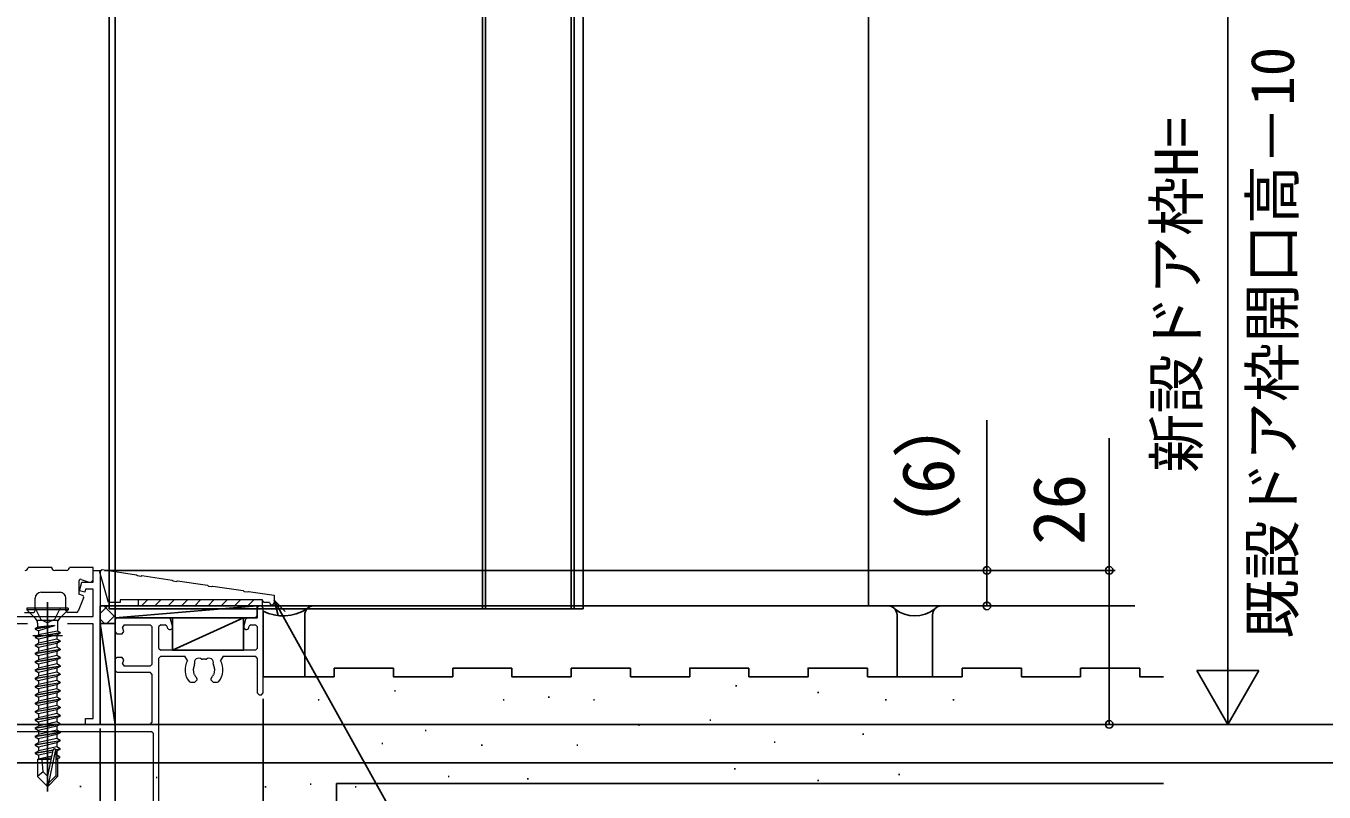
# Model space of a CAD drawing. Units: millimetres, scale not verified. Extents: x -525 to 525, y -783 to 779.
# Drawn here: x -48.4 to 170.7, y -520.4 to -391 of the extents above; entities that cross this region are included whole.
import ezdxf
from ezdxf.enums import TextEntityAlignment as Align

# ---------------------------------------------------------------- set-up
doc = ezdxf.new("R2010")
doc.units = ezdxf.units.MM
doc.header["$LTSCALE"] = 4
doc.layers.add('0-2_YKK_11', color=4, linetype='Continuous', lineweight=18)
doc.layers.add('0-4_YKK_13', color=4, linetype='Continuous', lineweight=18)
for name, color, linetype in [('0-3_YKK_12', 2, 'Continuous'), ('0-5_YKK_D', 6, 'Continuous'), ('0-7_YSS_K', 3, 'Continuous'), ('0-8_YSS_KE', 3, 'Continuous')]:
    doc.layers.add(name, color=color, linetype=linetype)
doc.styles.add('ＭＳ ゴシック', font='')
doc.styles.get('ＭＳ ゴシック').set_extended_font_data('MS Gothic')

msp = doc.modelspace()

# ---------------------------------------------------------------- linework, layer by layer
at = {"layer": '0-2_YKK_11'}
for p, q in [((-9.639, -490.934), (-9.339, -490.634)), ((-31.828, -492.134), (-32.11, -492.537)), ((-31.828, -492.134), (-27.439, -492.134)), ((-27.139, -492.434), (-27.439, -492.134)), ((-27.139, -492.434), (-27.139, -498.834)), ((-25.639, -492.134), (-25.939, -492.434)), ((-25.939, -496.134), (-25.939, -492.434)), ((-25.639, -492.134), (-24.878, -492.134)), ((-24.589, -492.357), (-24.878, -492.134)), ((-24.589, -492.357), (-24.523, -492.601)), ((-10.754, -492.601), (-10.688, -492.357)), ((-10.399, -492.134), (-10.688, -492.357)), ((-10.399, -492.134), (-9.639, -492.134)), ((-9.339, -492.434), (-9.639, -492.134)), ((-9.339, -492.434), (-9.339, -496.134)), ((-25.939, -496.134), (-25.639, -496.434)), ((-25.639, -497.434), (-25.939, -497.734)), ((-9.639, -496.434), (-25.639, -496.434)), ((-25.639, -497.434), (-21.571, -497.434)), ((-21.134, -498.178), (-21.571, -497.434)), ((-15.106, -497.434), (-15.543, -498.178)), ((-15.106, -497.434), (-9.639, -497.434)), ((-9.639, -496.434), (-9.339, -496.134)), ((-9.339, -497.734), (-9.639, -497.434)), ((-32.11, -498.732), (-31.828, -499.134)), ((-27.439, -499.134), (-31.828, -499.134)), ((-27.439, -499.134), (-27.139, -498.834)), ((-20.181, -499.653), (-20.128, -499.538)), ((-19.927, -498.888), (-19.913, -498.734)), ((-18.74, -497.912), (-18.59, -497.952)), ((-18.087, -497.952), (-17.937, -497.912)), ((-16.764, -498.734), (-16.75, -498.888)), ((-16.549, -499.538), (-16.496, -499.653)), ((-27.139, -500.434), (-27.439, -500.134)), ((-27.139, -500.434), (-27.139, -508.634)), ((-20.181, -499.653), (-20.042, -500.441)), ((-19.953, -500.531), (-20.042, -500.441)), ((-16.635, -500.441), (-16.724, -500.531)), ((-16.635, -500.441), (-16.496, -499.653)), ((-78.839, -508.934), (-27.439, -508.934)), ((-53.614, -510.134), (-27.239, -510.134)), ((-27.439, -508.934), (-27.139, -508.634)), ((-26.939, -510.434), (-27.239, -510.134)), ((-26.939, -510.434), (-26.939, -524.634))]:
    msp.add_line(p, q, dxfattribs=at)
at = {"layer": '0-2_YKK_11', "color": 211}
for p, q in [((-44.738, -491.434), (-44.738, -496.434)), ((-37.038, -491.934), (-41.356, -491.934)), ((-47.238, -493.934), (-42.238, -493.934))]:
    msp.add_line(p, q, dxfattribs=at)
for points in [[(-53.438, -490.734), (-37.038, -490.734), (-37.038, -486.134), (-38.328, -486.134), (-38.453, -486.601), (-39.323, -486.368), (-38.938, -484.934), (-37.038, -484.934), (-37.038, -482.934), (-35.838, -482.934), (-35.838, -508.934), (-38.338, -508.934), (-38.338, -507.934), (-37.038, -507.934), (-37.038, -491.934)], [(-48.12, -491.934), (-53.438, -491.934), (-53.438, -500.934)]]:
    msp.add_lwpolyline(points, dxfattribs=at)
at = {"layer": '0-2_YKK_11'}
for points in [[(-9.339, -497.734), (-9.339, -503.634), (-9.039, -503.934), (-8.639, -503.934), (-8.339, -503.634), (-8.339, -489.234), (-8.639, -488.934), (-9.039, -488.934), (-9.339, -489.234), (-9.339, -490.634)], [(-23.654, -492.368), (-23.978, -491.157), (-24.268, -490.934), (-33.039, -490.934), (-33.339, -491.234), (-33.339, -493.334), (-33.039, -493.634), (-32.139, -493.634), (-31.857, -493.232), (-32.11, -492.537)], [(-9.639, -490.934), (-11.009, -490.934), (-11.299, -491.157), (-11.623, -492.368)], [(-32.11, -498.732), (-31.857, -498.037), (-32.139, -497.634), (-33.039, -497.634), (-33.339, -497.934), (-33.339, -499.834), (-33.039, -500.134), (-27.439, -500.134)], [(-29.939, -524.734), (-29.939, -524.584), (-30.239, -524.284), (-30.732, -524.284), (-30.882, -524.325), (-31.789, -524.848), (-31.939, -525.108), (-31.939, -525.634), (-31.639, -525.934), (-26.239, -525.934), (-25.939, -525.634), (-25.939, -497.734)], [(-20.848, -501.721), (-20.612, -501.834), (-19.889, -501.834), (-19.489, -501.434), (-19.489, -501.296), (-19.607, -501.012)], [(-17.07, -501.012), (-17.189, -501.296), (-17.189, -501.434), (-16.789, -501.834), (-16.065, -501.834), (-15.83, -501.721)]]:
    msp.add_lwpolyline(points, dxfattribs=at)
for centre, radius, start, end in [((-24.089, -492.484), 0.45, 194.99844, 14.99844), ((-11.189, -492.484), 0.45, 165.00156, 345.00156), ((-18.339, -499.734), 3.2, 150.89019, 218.36669), ((-18.339, -499.734), 1.8, 151.96982, 173.74061), ((-19.199, -498.506), 0.75, 52.29966, 197.70029), ((-18.339, -499.734), 1.8, 81.96936, 98.03064), ((-17.478, -498.506), 0.75, 342.29976, 127.70038), ((-18.339, -499.734), 1.8, 6.25942, 28.03018), ((-18.339, -499.734), 3.2, 321.63348, 29.10981), ((-18.339, -499.734), 1.8, 206.26, 225.20711), ((-18.339, -499.734), 1.8, 314.79324, 333.74004)]:
    msp.add_arc(centre, radius, start, end, dxfattribs=at)
at = {"layer": '0-3_YKK_12'}
for p, q in [((-34.338, -350.494), (-34.338, -489.434)), ((-33.338, -580.711), (-33.338, -350.494)), ((28.662, -350.494), (28.662, -489.434)), ((29.162, -350.494), (29.162, -489.434)), ((43.662, -350.494), (43.662, -489.434)), ((44.162, -350.494), (44.162, -489.434)), ((45.662, -350.494), (45.662, -489.434)), ((-44.738, -488.29), (-44.738, -520.29)), ((-35.839, -488.934), (39.158, -488.934)), ((-35.838, -488.934), (39.159, -488.934)), ((45.662, -489.434), (-34.338, -489.434)), ((-35.838, -508.934), (-123.838, -508.934))]:
    msp.add_line(p, q, dxfattribs=at)
at = {"layer": '0-4_YKK_13'}
for p, q in [((-44.038, -482.434), (-48.038, -482.434)), ((-41.538, -482.934), (-43.538, -482.934)), ((-37.038, -482.434), (-41.038, -482.434)), ((-37.038, -484.434), (-37.038, -482.434)), ((-39.438, -484.734), (-39.438, -486.934)), ((-39.041, -484.45), (-37.699, -484.908)), ((-46.838, -489.734), (-46.838, -487.634)), ((-45.838, -486.634), (-42.638, -486.634)), ((-41.638, -489.734), (-41.638, -487.634)), ((-38.659, -487.544), (-39.563, -489.844)), ((-38.836, -487.152), (-39.438, -486.934)), ((-48.633, -490.034), (-47.138, -490.034)), ((-41.238, -489.29), (-48.238, -489.29)), ((-48.238, -489.29), (-48.238, -489.59)), ((-41.238, -489.59), (-48.238, -489.59)), ((-48.238, -489.59), (-46.711, -491.117)), ((-41.238, -489.59), (-42.765, -491.117)), ((-39.842, -490.034), (-41.338, -490.034)), ((-41.238, -489.29), (-41.238, -489.59)), ((-43.558, -492.213), (-46.838, -492.74)), ((-43.558, -492.273), (-46.838, -492.84)), ((-46.838, -492.74), (-46.418, -492.497)), ((-46.838, -492.74), (-46.838, -492.84)), ((-46.838, -492.84), (-46.288, -493.157)), ((-42.968, -491.41), (-46.508, -491.41)), ((-46.418, -491.824), (-46.418, -492.497)), ((-43.558, -492.213), (-46.418, -492.497)), ((-43.558, -492.273), (-46.288, -493.157)), ((-43.558, -492.213), (-43.558, -492.273)), ((-43.058, -491.824), (-43.058, -493.197)), ((-46.838, -494.14), (-42.638, -493.44)), ((-42.638, -493.54), (-46.838, -494.24)), ((-46.838, -494.14), (-46.288, -493.822)), ((-46.838, -494.14), (-46.838, -494.24)), ((-46.838, -494.24), (-46.288, -494.557)), ((-46.838, -495.54), (-42.638, -494.84)), ((-42.638, -494.94), (-46.838, -495.64)), ((-46.838, -495.54), (-46.288, -495.222)), ((-46.288, -493.157), (-46.288, -493.822)), ((-43.058, -493.197), (-46.288, -493.822)), ((-43.188, -494.522), (-46.288, -495.222)), ((-46.288, -494.557), (-46.288, -495.222)), ((-43.188, -493.857), (-43.188, -494.522)), ((-42.638, -494.84), (-43.188, -494.522)), ((-42.638, -493.44), (-43.058, -493.197)), ((-42.638, -493.44), (-42.638, -493.54)), ((-42.638, -494.84), (-42.638, -494.94)), ((-46.838, -495.54), (-46.838, -495.64)), ((-46.838, -495.64), (-46.288, -495.957)), ((-46.838, -496.94), (-42.638, -496.24)), ((-42.638, -496.34), (-46.838, -497.04)), ((-46.838, -496.94), (-46.288, -496.622)), ((-46.838, -496.94), (-46.838, -497.04)), ((-46.838, -497.04), (-46.288, -497.357)), ((-43.188, -495.922), (-46.288, -496.622)), ((-46.288, -495.957), (-46.288, -496.622)), ((-43.188, -497.322), (-46.288, -498.022)), ((-46.288, -497.357), (-46.288, -498.022)), ((-43.188, -495.257), (-43.188, -495.922)), ((-42.638, -496.24), (-43.188, -495.922)), ((-43.188, -496.657), (-43.188, -497.322)), ((-42.638, -497.64), (-43.188, -497.322)), ((-42.638, -496.24), (-42.638, -496.34)), ((-46.838, -498.34), (-42.638, -497.64)), ((-42.638, -497.74), (-46.838, -498.44)), ((-46.838, -498.34), (-46.288, -498.022)), ((-46.838, -498.34), (-46.838, -498.44)), ((-46.838, -498.44), (-46.288, -498.757)), ((-46.838, -499.74), (-42.638, -499.04)), ((-42.638, -499.14), (-46.838, -499.84)), ((-46.838, -499.74), (-46.288, -499.422)), ((-43.188, -498.722), (-46.288, -499.422)), ((-46.288, -498.757), (-46.288, -499.422)), ((-43.188, -498.057), (-43.188, -498.722)), ((-42.638, -499.04), (-43.188, -498.722)), ((-43.188, -499.457), (-43.188, -500.122)), ((-42.638, -497.64), (-42.638, -497.74)), ((-42.638, -499.04), (-42.638, -499.14)), ((-46.838, -499.74), (-46.838, -499.84)), ((-46.838, -499.84), (-46.288, -500.157)), ((-46.838, -501.14), (-42.638, -500.44)), ((-42.638, -500.54), (-46.838, -501.24)), ((-46.838, -501.14), (-46.288, -500.822)), ((-46.838, -501.14), (-46.838, -501.24)), ((-46.838, -501.24), (-46.288, -501.557)), ((-43.188, -500.122), (-46.288, -500.822)), ((-46.288, -500.157), (-46.288, -500.822)), ((-43.188, -501.522), (-46.288, -502.222)), ((-46.288, -501.557), (-46.288, -502.222)), ((-42.638, -500.44), (-43.188, -500.122)), ((-43.188, -500.857), (-43.188, -501.522)), ((-42.638, -501.84), (-43.188, -501.522)), ((-42.638, -500.44), (-42.638, -500.54)), ((-46.838, -502.54), (-42.638, -501.84)), ((-42.638, -501.94), (-46.838, -502.64)), ((-46.838, -502.54), (-46.288, -502.222)), ((-46.838, -502.54), (-46.838, -502.64)), ((-46.838, -502.64), (-46.288, -502.957)), ((-46.838, -503.94), (-42.638, -503.24)), ((-42.638, -503.34), (-46.838, -504.04)), ((-46.838, -503.94), (-46.288, -503.622)), ((-46.838, -503.94), (-46.838, -504.04)), ((-43.188, -502.922), (-46.288, -503.622)), ((-46.288, -502.957), (-46.288, -503.622)), ((-43.188, -502.257), (-43.188, -502.922)), ((-42.638, -503.24), (-43.188, -502.922)), ((-43.188, -503.657), (-43.188, -504.322)), ((-42.638, -501.84), (-42.638, -501.94)), ((-42.638, -503.24), (-42.638, -503.34)), ((-46.838, -504.04), (-46.288, -504.357)), ((-46.838, -505.34), (-42.638, -504.64)), ((-42.638, -504.74), (-46.838, -505.44)), ((-46.838, -505.34), (-46.288, -505.022)), ((-46.838, -505.34), (-46.838, -505.44)), ((-46.838, -505.44), (-46.288, -505.757)), ((-46.838, -506.74), (-42.638, -506.04)), ((-42.638, -506.14), (-46.838, -506.84)), ((-43.188, -504.322), (-46.288, -505.022)), ((-46.288, -504.357), (-46.288, -505.022)), ((-43.188, -505.722), (-46.288, -506.422)), ((-46.288, -505.757), (-46.288, -506.422)), ((-42.638, -504.64), (-43.188, -504.322)), ((-43.188, -505.057), (-43.188, -505.722)), ((-42.638, -506.04), (-43.188, -505.722)), ((-42.638, -504.64), (-42.638, -504.74)), ((-42.638, -506.04), (-42.638, -506.14)), ((-46.838, -506.74), (-46.288, -506.422)), ((-46.838, -506.74), (-46.838, -506.84)), ((-46.838, -506.84), (-46.288, -507.157)), ((-46.838, -508.14), (-42.638, -507.44)), ((-42.638, -507.54), (-46.838, -508.24)), ((-46.838, -508.14), (-46.288, -507.822)), ((-46.838, -508.14), (-46.838, -508.24)), ((-46.838, -508.24), (-46.288, -508.557)), ((-43.188, -507.122), (-46.288, -507.822)), ((-46.288, -507.157), (-46.288, -507.822)), ((-43.188, -506.457), (-43.188, -507.122)), ((-42.638, -507.44), (-43.188, -507.122)), ((-43.188, -507.857), (-43.188, -508.522)), ((-42.638, -507.44), (-42.638, -507.54)), ((-46.838, -509.54), (-42.638, -508.84)), ((-42.638, -508.94), (-46.838, -509.64)), ((-46.838, -509.54), (-46.288, -509.222)), ((-46.838, -509.54), (-46.838, -509.64)), ((-46.838, -509.64), (-46.288, -509.957)), ((-46.838, -510.94), (-42.638, -510.24)), ((-42.638, -510.34), (-46.838, -511.04)), ((-43.188, -508.522), (-46.288, -509.222)), ((-46.288, -508.557), (-46.288, -509.222)), ((-43.188, -509.922), (-46.288, -510.622)), ((-46.288, -509.957), (-46.288, -510.622)), ((-42.638, -508.84), (-43.188, -508.522)), ((-43.188, -509.257), (-43.188, -509.922)), ((-42.638, -510.24), (-43.188, -509.922)), ((-42.638, -508.84), (-42.638, -508.94)), ((-42.638, -510.24), (-42.638, -510.34)), ((-46.838, -510.94), (-46.288, -510.622)), ((-46.838, -510.94), (-46.838, -511.04)), ((-46.838, -511.04), (-46.288, -511.357)), ((-46.838, -512.34), (-42.638, -511.64)), ((-42.638, -511.74), (-46.838, -512.44)), ((-46.838, -512.34), (-46.288, -512.022)), ((-46.838, -512.34), (-46.838, -512.44)), ((-46.838, -512.44), (-46.288, -512.757)), ((-43.188, -511.322), (-46.288, -512.022)), ((-46.288, -511.357), (-46.288, -512.022)), ((-43.188, -512.722), (-46.288, -513.422)), ((-46.288, -512.757), (-46.288, -513.422)), ((-43.188, -510.657), (-43.188, -511.322)), ((-42.638, -511.64), (-43.188, -511.322)), ((-43.188, -512.057), (-43.188, -512.722)), ((-42.638, -513.04), (-43.188, -512.722)), ((-42.638, -511.64), (-42.638, -511.74)), ((-46.838, -513.74), (-43.812, -513.235)), ((-43.84, -513.34), (-46.838, -513.84)), ((-46.838, -513.74), (-46.288, -513.422)), ((-46.838, -513.74), (-46.838, -513.84)), ((-46.838, -513.84), (-46.288, -514.157)), ((-46.438, -514.89), (-46.288, -514.822)), ((-46.438, -514.89), (-46.438, -517.74)), ((-44.162, -514.89), (-46.438, -514.89)), ((-43.898, -513.617), (-46.288, -514.157)), ((-46.288, -514.157), (-46.288, -514.822)), ((-44.042, -514.315), (-46.288, -514.822)), ((-44.103, -514.607), (-45.821, -514.89)), ((-43.828, -513.283), (-44.738, -517.668)), ((-43.406, -513.167), (-44.588, -518.865)), ((-44.158, -514.873), (-44.242, -514.89)), ((-43.406, -513.168), (-42.638, -513.04)), ((-42.638, -513.14), (-43.351, -513.258)), ((-43.188, -514.122), (-43.341, -514.157)), ((-43.338, -513.338), (-43.338, -517.615)), ((-42.738, -514.382), (-43.338, -514.481)), ((-42.738, -514.597), (-43.338, -514.714)), ((-43.038, -514.89), (-43.338, -514.89)), ((-43.188, -513.457), (-43.188, -514.122)), ((-42.738, -514.382), (-43.188, -514.122)), ((-42.738, -514.597), (-43.038, -514.77)), ((-43.038, -514.77), (-43.038, -517.74)), ((-42.738, -514.382), (-42.738, -514.597)), ((-42.638, -513.04), (-42.638, -513.14)), ((-45.48, -516.936), (-46.438, -517.74)), ((-44.888, -519.29), (-46.438, -517.74)), ((-44.738, -517.668), (-44.888, -519.29)), ((-44.888, -519.29), (-44.588, -519.29)), ((-44.738, -517.668), (-44.738, -519.29)), ((-43.338, -517.615), (-44.588, -518.865)), ((-44.588, -519.29), (-43.038, -517.74)), ((-44.588, -518.865), (-44.588, -519.29)), ((-43.038, -517.74), (-43.338, -517.615))]:
    msp.add_line(p, q, dxfattribs=at)
at = {"layer": '0-4_YKK_13', "color": 190}
for p, q in [((-28.879, -488.934), (-27.879, -487.934)), ((-26.634, -488.934), (-25.634, -487.934)), ((-24.389, -488.934), (-23.389, -487.934)), ((-22.143, -488.934), (-21.143, -487.934)), ((-19.898, -488.934), (-18.898, -487.934)), ((-17.653, -488.934), (-16.653, -487.934)), ((-15.408, -488.934), (-14.408, -487.934)), ((-13.163, -488.934), (-12.163, -487.934)), ((-10.918, -488.934), (-9.918, -487.934)), ((-8.673, -488.934), (-8.466, -488.728))]:
    msp.add_line(p, q, dxfattribs=at)
for points in [[(-29.466, -487.934), (-29.466, -488.934), (-8.466, -488.934), (-8.466, -487.934), (-32.466, -487.934), (-32.466, -488.334), (-34.466, -488.334), (-35.898, -483.259), (-35.5, -482.807), (-29.72, -483.669), (-29.556, -483.815), (-29.012, -483.896), (-28.813, -483.804), (-23.72, -484.563), (-23.556, -484.709), (-23.012, -484.79), (-22.813, -484.698), (-17.72, -485.457), (-17.556, -485.603), (-17.012, -485.684), (-16.813, -485.592), (-11.72, -486.351), (-11.556, -486.497), (-11.012, -486.578), (-10.813, -486.487), (-6.466, -487.134), (-6.466, -487.634), (-6.466, -488.334)], [(-7.266, -488.334), (-8.166, -488.334), (-8.466, -488.034)]]:
    msp.add_lwpolyline(points, dxfattribs=at)
at = {"layer": '0-4_YKK_13'}
for points in [[(-46.838, -489.29), (-45.883, -491.205), (-44.738, -491.814)], [(-42.638, -489.29), (-43.593, -491.205), (-44.738, -491.814)], [(-42.638, -493.54), (-43.188, -493.857), (-46.288, -494.557)], [(-42.638, -494.94), (-43.188, -495.257), (-46.288, -495.957)], [(-42.638, -496.34), (-43.188, -496.657), (-46.288, -497.357)], [(-42.638, -497.74), (-43.188, -498.057), (-46.288, -498.757)], [(-42.638, -499.14), (-43.188, -499.457), (-46.288, -500.157)], [(-42.638, -500.54), (-43.188, -500.857), (-46.288, -501.557)], [(-42.638, -501.94), (-43.188, -502.257), (-46.288, -502.957)], [(-42.638, -503.34), (-43.188, -503.657), (-46.288, -504.357)], [(-42.638, -504.74), (-43.188, -505.057), (-46.288, -505.757)], [(-42.638, -506.14), (-43.188, -506.457), (-46.288, -507.157)], [(-42.638, -507.54), (-43.188, -507.857), (-46.288, -508.557)], [(-42.638, -508.94), (-43.188, -509.257), (-46.288, -509.957)], [(-42.638, -510.34), (-43.188, -510.657), (-46.288, -511.357)], [(-42.638, -511.74), (-43.188, -512.057), (-46.288, -512.757)], [(-44.738, -517.668), (-45.48, -516.936), (-45.638, -514.89)], [(-42.638, -513.14), (-43.188, -513.457), (-43.338, -513.491)]]:
    msp.add_lwpolyline(points, dxfattribs=at)
for centre, radius, start, end in [((-48.538, -482.434), 0.5, 270, 0), ((-43.538, -482.434), 0.5, 180, 270), ((-41.538, -482.434), 0.5, 270, 0), ((-39.138, -484.734), 0.3, 71.18464, 180), ((-37.538, -484.434), 0.5, 251.18464, 0), ((-45.838, -487.634), 1, 90, 180), ((-42.638, -487.634), 1, 0, 90), ((-38.938, -487.434), 0.3, 338.53449, 70.10409), ((-47.138, -489.734), 0.3, 270, 0), ((-41.338, -489.734), 0.3, 180, 270), ((-39.842, -489.734), 0.3, 270, 338.53449), ((-47.418, -491.824), 1, 0, 45), ((-42.058, -491.824), 1, 135, 180), ((-43.586, -513.338), 0.248, 0, 167.19096)]:
    msp.add_arc(centre, radius, start, end, dxfattribs=at)
at = {"layer": '0-4_YKK_13', "color": 190}
msp.add_arc((-6.866, -488.334), 0.4, 180.00002, 0, dxfattribs=at)
at = {"layer": '0-5_YKK_D'}
for p, q in [((154.501, -350.494), (154.501, -498.434)), ((-35.138, -482.934), (114.842, -482.934)), ((-35.138, -482.934), (135.501, -482.934)), ((-7.639, -488.934), (114.842, -488.934)), ((154.501, -508.934), (154.501, -490.748)), ((154.501, -508.934), (149.251, -499.841)), ((159.751, -499.841), (149.251, -499.841)), ((154.501, -508.934), (159.751, -499.841)), ((-8.339, -504.634), (-8.339, -637.374)), ((-37.038, -508.934), (195.501, -508.934)), ((-35.839, -509.653), (-35.839, -637.374)), ((-35.838, -509.634), (-35.838, -637.374)), ((-35.138, -508.934), (155.501, -508.934)), ((-35.138, -508.934), (195.501, -508.934)), ((-35.138, -508.934), (135.501, -508.934)), ((-104.838, -515.434), (195.501, -515.434))]:
    msp.add_line(p, q, dxfattribs=at)
for points in [[(113.842, -488.934), (113.842, -482.934), (113.842, -457.543)], [(134.501, -508.934), (134.501, -482.934), (134.501, -460.628)], [(-5.825, -490.545), (-6.466, -487.984), (-4.63, -489.881)], [(-6.466, -487.984), (-5.228, -490.213), (59.082, -605.934), (142.996, -605.934)]]:
    msp.add_lwpolyline(points, dxfattribs=at)
for centre in [(113.842, -482.934), (134.501, -482.934), (113.842, -488.934), (134.501, -508.934)]:
    msp.add_circle(centre, 0.637, dxfattribs=at)
at = {"layer": '0-7_YSS_K'}
for p, q in [((93.842, -350.494), (93.842, -488.934)), ((-35.838, -491.912), (-35.838, -488.927)), ((-35.838, -490.195), (-34.574, -488.931)), ((-33.338, -490.858), (-35.267, -488.929)), ((-34.724, -491.91), (-33.338, -490.524)), ((-9.339, -488.94), (-33.338, -490.934)), ((-8.337, -500.934), (-8.337, -489.842)), ((-35.839, -491.908), (-33.339, -508.934)), ((-35.114, -491.91), (-35.838, -491.187)), ((-11.639, -490.934), (-23.639, -496.434)), ((3.66, -499.434), (13.66, -499.434)), ((3.66, -500.934), (3.66, -499.434)), ((23.66, -499.434), (33.66, -499.434)), ((23.66, -500.934), (23.66, -499.434)), ((33.66, -500.934), (33.66, -499.434)), ((43.66, -499.434), (53.66, -499.434)), ((43.66, -500.934), (43.66, -499.434)), ((53.66, -500.934), (53.66, -499.434)), ((73.66, -500.934), (73.66, -499.434)), ((73.66, -500.934), (73.66, -499.434)), ((93.66, -500.934), (93.66, -499.434)), ((109.66, -499.434), (119.66, -499.434)), ((109.66, -500.934), (109.66, -499.434)), ((119.66, -500.934), (119.66, -499.434)), ((129.66, -499.434), (139.66, -499.434)), ((129.66, -500.934), (129.66, -499.434)), ((3.66, -500.934), (-8.337, -500.934)), ((43.66, -500.934), (33.66, -500.934)), ((63.66, -500.934), (53.66, -500.934)), ((83.66, -500.934), (73.66, -500.934)), ((83.66, -500.934), (73.66, -500.934)), ((109.66, -500.934), (93.66, -500.934)), ((129.66, -500.934), (119.66, -500.934)), ((13.802, -503.246), (14.002, -503.246)), ((71.393, -502.422), (71.594, -502.422)), ((85.241, -503.539), (85.441, -503.539)), ((0.931, -504.765), (1.131, -504.765)), ((32.165, -504.808), (32.365, -504.808)), ((39.78, -504.346), (39.98, -504.346)), ((47.395, -504.808), (47.595, -504.808)), ((96.664, -504.808), (96.864, -504.808)), ((108.087, -504.808), (108.287, -504.808)), ((67.053, -508.209), (67.253, -508.209)), ((18.985, -509.96), (19.185, -509.96)), ((55.011, -509.077), (55.211, -509.077)), ((11.68, -512.143), (11.88, -512.143)), ((28.473, -512.43), (28.673, -512.43)), ((44.588, -512.423), (44.788, -512.423)), ((77.905, -511.933), (78.105, -511.933)), ((92.856, -510.615), (93.056, -510.615)), ((71.171, -516.466), (71.371, -516.466)), ((-26.414, -517.931), (-26.214, -517.931)), ((-0.436, -519.03), (-0.236, -519.03)), ((22.877, -517.756), (23.077, -517.756)), ((36.242, -518.154), (36.442, -518.154)), ((60.735, -518.942), (60.935, -518.942)), ((85.241, -518.423), (85.441, -518.423)), ((98.933, -517.423), (99.133, -517.423)), ((-39.285, -519.45), (-39.085, -519.45)), ((-8.051, -519.492), (-7.851, -519.492)), ((7.179, -519.492), (7.379, -519.492))]:
    msp.add_line(p, q, dxfattribs=at)
for points in [[(-33.338, -490.934), (-9.338, -490.934), (-9.339, -488.94), (-33.338, -488.929)], [(-33.339, -491.908), (-35.839, -491.908), (-35.839, -508.934), (-33.339, -508.934)], [(-23.639, -496.434), (-11.639, -496.434), (-11.639, -490.934), (-23.639, -490.934)]]:
    msp.add_lwpolyline(points, close=True, dxfattribs=at)
for points in [[(23.66, -500.934), (13.66, -500.934), (13.66, -499.434)], [(63.66, -500.934), (63.66, -499.434), (73.66, -499.434)], [(83.66, -500.934), (83.66, -499.434), (93.66, -499.434)], [(143.66, -500.934), (139.66, -500.934), (139.66, -499.434)]]:
    msp.add_lwpolyline(points, dxfattribs=at)
for centre, radius, start, end in [((-4.993, -482.915), 7.692, 244.23156, 301.2405), ((101.66, -485.063), 5.543, 233.02901, 306.97099)]:
    msp.add_arc(centre, radius, start, end, dxfattribs=at)
at = {"layer": '0-8_YSS_KE'}
for p, q in [((-1.337, -500.934), (-1.337, -490.434)), ((0.163, -488.934), (97.16, -488.934)), ((98.66, -500.934), (98.66, -490.434)), ((104.66, -500.934), (104.66, -490.434)), ((106.16, -488.934), (138.822, -488.934)), ((4.062, -518.934), (143.66, -518.934))]:
    msp.add_line(p, q, dxfattribs=at)
msp.add_lwpolyline([(4.062, -518.934), (4.062, -557.677), (-201.409, -568.445)], dxfattribs=at)
for centre, start, end in [((0.163, -490.434), 90, 180), ((97.16, -490.434), 0, 90), ((106.16, -490.434), 90, 180)]:
    msp.add_arc(centre, 1.5, start, end, dxfattribs=at)

# ---------------------------------------------------------------- texts
at = {"layer": '0-5_YKK_D', "style": 'ＭＳ ゴシック'}
for s, height, p in [('既設ドア枠開口高－10', 7.331, (167.876, -494.493)), ('新設ドア枠H=', 7.331, (151.695, -466.453)), ('（6）', 8.798, (110.91, -482.021)), ('26', 8.798, (133.001, -478.628))]:
    msp.add_text(s, height=height, rotation=90, dxfattribs=at).set_placement(p, align=Align.BOTTOM_LEFT)

doc.saveas('drawing.dxf')
